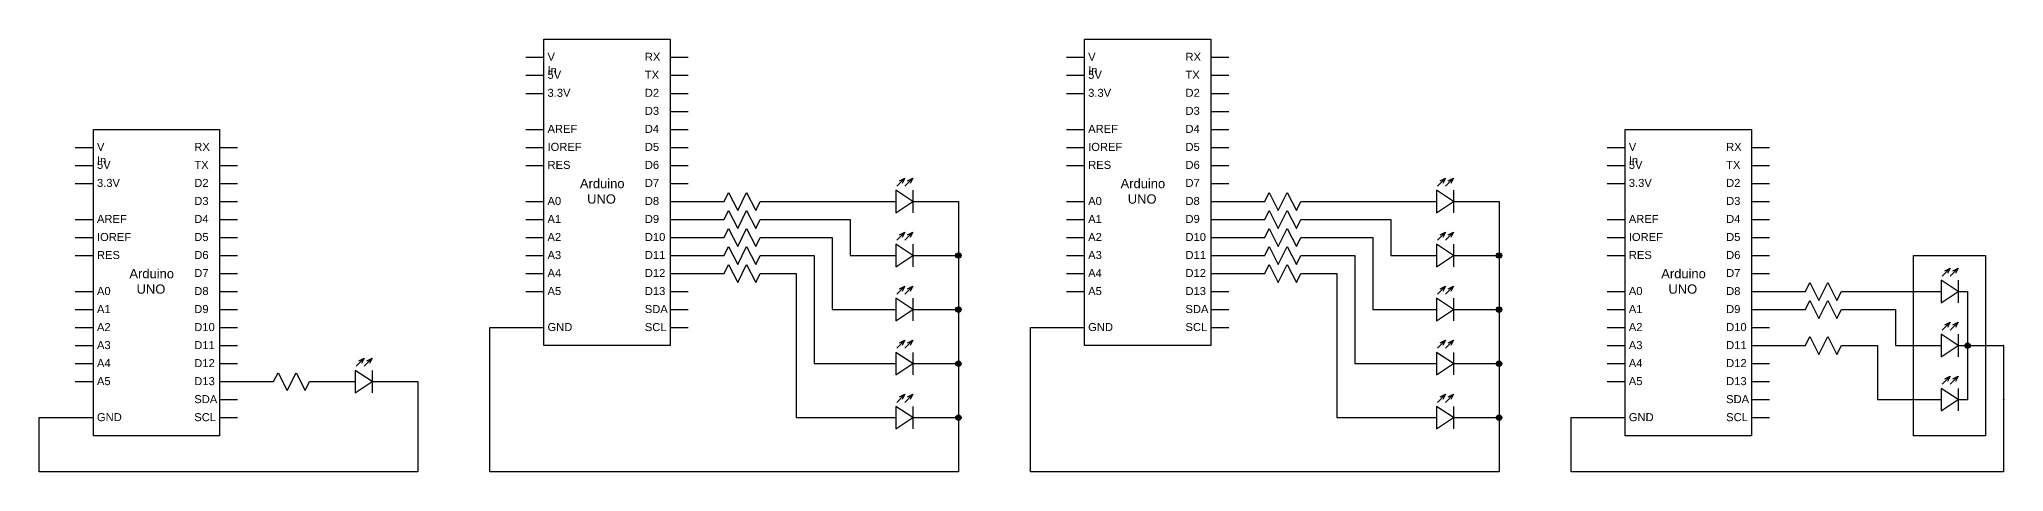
# Model space of a CAD drawing. Header units: millimetres. Extents: x 50 to 4100, y 48 to 290.
# Drawn here: x 50 to 1140, y 50 to 290 of the extents above; entities that cross this region are included whole.
import ezdxf
from ezdxf.enums import TextEntityAlignment as Align

# ---------------------------------------------------------------- set-up
doc = ezdxf.new("R2010")
doc.units = ezdxf.units.MM
doc.layers.add('SYMS', color=7, linetype='Continuous')
doc.layers.add('WIRES', color=7, linetype='Continuous')
doc.styles.get("Standard").update_dxf_attribs({"font": 'arial.ttf'})
doc.styles.add('WD', font='romans.shx')

# ---------------------------------------------------------------- blocks, each defined once
blk = doc.blocks.new('HRE1')
for p, q in [((-0.125, 0), (-0.094, 0.062)), ((-0.094, 0.062), (-0.031, -0.062)), ((-0.031, -0.062), (0.031, 0.062)), ((0.031, 0.062), (0.094, -0.062)), ((0.094, -0.062), (0.125, 0))]:
    blk.add_line(p, q)
at = {"style": 'WD'}
for tag, width, p in [('INST', 0.7, (0, 0.888)), ('LOC', 0.7, (0, 0.719)), ('DESC1', 0.7, (0, 0.562)), ('DESC2', 0.7, (0, 0.406)), ('RATING1', 0.9, (0.006, 0.094))]:
    blk.add_attdef(tag, text='', height=0.125, dxfattribs=dict(at, width=width)).set_placement(p, align=Align.CENTER)
blk.add_attdef('TAG1', text='', height=0.125, dxfattribs=at).set_placement((0, 0.25), align=Align.CENTER)
for tag, p, height, flags in [('FAMILY', (0.205, 0.152), 0.01, 9), ('X4TERM01', (-0.125, 0), 0.0125, 1), ('X1TERM02', (0.125, 0), 0.0125, 1)]:
    blk.add_attdef(tag, p, '', height=height, dxfattribs=dict(at, flags=flags))
at = {"linetype": 'Continuous', "style": 'WD', "flags": 9}
for tag, p in [('ASSYCODE', (0.219, 0.062)), ('MFG', (0.228, 0.089)), ('CAT', (0.23, 0.108))]:
    blk.add_attdef(tag, text='', height=0.01, dxfattribs=at).set_placement(p, align=Align.CENTER)
at = {"linetype": 'Continuous', "style": 'WD', "flags": 8}
blk.add_attdef('TERM01', text='', height=0.125, dxfattribs=at).set_placement((-0.219, -0.031), align=Align.TOP_RIGHT)
blk.add_attdef('TERM02', text='', height=0.125, dxfattribs=at).set_placement((0.219, -0.031), align=Align.TOP_LEFT)
at = {"style": 'WD', "width": 0.9}
blk.add_attdef('RATING2', text='', height=0.125, dxfattribs=at).set_placement((0.006, -0.188), align=Align.TOP_CENTER)
blk = doc.blocks.new('HDI1')
for p, q in [((0.047, 0), (-0.047, 0.062)), ((-0.047, 0.062), (-0.047, -0.062)), ((-0.047, -0.062), (0.047, 0)), ((0.047, 0.062), (0.047, -0.062))]:
    blk.add_line(p, q)
at = {"style": 'WD'}
for tag, width, p in [('INST', 0.7, (0, 0.888)), ('LOC', 0.7, (0, 0.719)), ('DESC1', 0.7, (0, 0.562)), ('DESC2', 0.7, (0, 0.406)), ('RATING1', 0.9, (0.006, 0.094))]:
    blk.add_attdef(tag, text='', height=0.125, dxfattribs=dict(at, width=width)).set_placement(p, align=Align.CENTER)
blk.add_attdef('TAG1', text='', height=0.125, dxfattribs=at).set_placement((0, 0.25), align=Align.CENTER)
for tag, p, height, flags in [('FAMILY', (0.205, 0.152), 0.01, 9), ('WDBLKNAM', (0.205, 0.133), 0.01, 9), ('X4TERM01', (-0.047, 0), 0.0125, 1), ('X1TERM02', (0.047, 0), 0.0125, 1)]:
    blk.add_attdef(tag, p, '', height=height, dxfattribs=dict(at, flags=flags))
at = {"linetype": 'Continuous', "style": 'WD', "flags": 9}
for tag, p in [('CAT', (0.23, 0.108)), ('ASSYCODE', (0.219, 0.062)), ('MFG', (0.228, 0.089))]:
    blk.add_attdef(tag, text='', height=0.01, dxfattribs=at).set_placement(p, align=Align.CENTER)
at = {"linetype": 'Continuous', "style": 'WD', "flags": 8}
blk.add_attdef('TERM01', text='', height=0.125, dxfattribs=at).set_placement((-0.125, -0.031), align=Align.TOP_RIGHT)
blk.add_attdef('TERM02', text='', height=0.125, dxfattribs=at).set_placement((0.109, -0.031), align=Align.TOP_LEFT)
at = {"style": 'WD', "width": 0.9}
blk.add_attdef('RATING2', text='', height=0.125, dxfattribs=at).set_placement((0.006, -0.188), align=Align.TOP_CENTER)
blk = doc.blocks.new('HA1X1')
for p, q in [((-0.09375, 0.03125), (0, 0)), ((0, 0), (-0.09375, -0.03125))]:
    blk.add_line(p, q)
at = {"style": 'WD', "flags": 1}
blk.add_attdef('X4TERM01', (0, 0), '', height=0.01, dxfattribs=at)
at = {"style": 'WD', "width": 0.9}
blk.add_attdef('DESC1', (0.1, 0.0406), '', height=0.125, dxfattribs=at)
blk.add_attdef('DESC2', text='', height=0.125, dxfattribs=at).set_placement((0.1, -0.025), align=Align.TOP_LEFT)
blk = doc.blocks.new('WDDOT')
for radius in [0.03, 0.0187, 0.00929]:
    blk.add_circle((0, 0), radius)

msp = doc.modelspace()

# ---------------------------------------------------------------- linework, layer by layer
for points in [[(330, 290), (400, 290), (400, 120), (330, 120)], [(630, 290), (700, 290), (700, 120), (630, 120)], [(80, 240), (150, 240), (150, 70), (80, 70)], [(930, 240), (1000, 240), (1000, 70), (930, 70)], [(1090, 170), (1130, 170), (1130, 70), (1090, 70)]]:
    msp.add_lwpolyline(points, close=True)
at = {"layer": 'WIRES'}
for p, q in [((320, 280), (330, 280)), ((400, 280), (410, 280)), ((620, 280), (630, 280)), ((700, 280), (710, 280)), ((320, 270), (330, 270)), ((400, 270), (410, 270)), ((620, 270), (630, 270)), ((700, 270), (710, 270)), ((320, 260), (330, 260)), ((400, 260), (410, 260)), ((620, 260), (630, 260)), ((700, 260), (710, 260)), ((320, 240), (330, 240)), ((400, 250), (410, 250)), ((400, 240), (410, 240)), ((620, 240), (630, 240)), ((700, 250), (710, 250)), ((700, 240), (710, 240)), ((70, 230), (80, 230)), ((150, 230), (160, 230)), ((320, 230), (330, 230)), ((400, 230), (410, 230)), ((620, 230), (630, 230)), ((700, 230), (710, 230)), ((920, 230), (930, 230)), ((1000, 230), (1010, 230)), ((70, 220), (80, 220)), ((150, 220), (160, 220)), ((320, 220), (330, 220)), ((400, 220), (410, 220)), ((620, 220), (630, 220)), ((700, 220), (710, 220)), ((920, 220), (930, 220)), ((1000, 220), (1010, 220)), ((70, 210), (80, 210)), ((150, 210), (160, 210)), ((400, 210), (410, 210)), ((530.3, 213), (525.9, 208.5)), ((534.8, 213), (530.3, 208.5)), ((700, 210), (710, 210)), ((830.3, 213), (825.9, 208.5)), ((834.8, 213), (830.3, 208.5)), ((920, 210), (930, 210)), ((1000, 210), (1010, 210)), ((150, 200), (160, 200)), ((320, 200), (330, 200)), ((400, 200), (410, 200)), ((410, 200), (430, 200)), ((450, 200), (525.3, 200)), ((534.7, 200), (560, 200)), ((560, 200), (560, 50)), ((620, 200), (630, 200)), ((700, 200), (710, 200)), ((710, 200), (730, 200)), ((750, 200), (825.3, 200)), ((834.7, 200), (860, 200)), ((860, 200), (860, 50)), ((1000, 200), (1010, 200)), ((70, 190), (80, 190)), ((150, 190), (160, 190)), ((320, 190), (330, 190)), ((400, 190), (410, 190)), ((410, 190), (430, 190)), ((450, 190), (500, 190)), ((500, 190), (500, 170)), ((620, 190), (630, 190)), ((700, 190), (710, 190)), ((710, 190), (730, 190)), ((750, 190), (800, 190)), ((800, 190), (800, 170)), ((920, 190), (930, 190)), ((1000, 190), (1010, 190)), ((70, 180), (80, 180)), ((150, 180), (160, 180)), ((320, 180), (330, 180)), ((400, 180), (410, 180)), ((410, 180), (430, 180)), ((450, 180), (490, 180)), ((490, 180), (490, 140)), ((530.3, 183), (525.9, 178.5)), ((534.8, 183), (530.3, 178.5)), ((620, 180), (630, 180)), ((700, 180), (710, 180)), ((710, 180), (730, 180)), ((750, 180), (790, 180)), ((790, 180), (790, 140)), ((830.3, 183), (825.9, 178.5)), ((834.8, 183), (830.3, 178.5)), ((920, 180), (930, 180)), ((1000, 180), (1010, 180)), ((70, 170), (80, 170)), ((150, 170), (160, 170)), ((320, 170), (330, 170)), ((400, 170), (410, 170)), ((410, 170), (430, 170)), ((450, 170), (480, 170)), ((480, 170), (480, 110)), ((500, 170), (525.3, 170)), ((534.7, 170), (560, 170)), ((620, 170), (630, 170)), ((700, 170), (710, 170)), ((710, 170), (730, 170)), ((750, 170), (780, 170)), ((780, 170), (780, 110)), ((800, 170), (825.3, 170)), ((834.7, 170), (860, 170)), ((920, 170), (930, 170)), ((1000, 170), (1010, 170)), ((150, 160), (160, 160)), ((320, 160), (330, 160)), ((400, 160), (410, 160)), ((410, 160), (430, 160)), ((450, 160), (470, 160)), ((470, 160), (470, 80)), ((530.3, 153), (525.9, 148.5)), ((534.8, 153), (530.3, 148.5)), ((620, 160), (630, 160)), ((700, 160), (710, 160)), ((710, 160), (730, 160)), ((750, 160), (770, 160)), ((770, 160), (770, 80)), ((830.3, 153), (825.9, 148.5)), ((834.8, 153), (830.3, 148.5)), ((1000, 160), (1010, 160)), ((1110.3, 163), (1105.9, 158.5)), ((1114.8, 163), (1110.3, 158.5)), ((70, 150), (80, 150)), ((150, 150), (160, 150)), ((320, 150), (330, 150)), ((400, 150), (410, 150)), ((620, 150), (630, 150)), ((700, 150), (710, 150)), ((920, 150), (930, 150)), ((1000, 150), (1010, 150)), ((1010, 150), (1030, 150)), ((1050, 150), (1105.3, 150)), ((1114.7, 150), (1120, 150)), ((1120, 150), (1120, 120)), ((70, 140), (80, 140)), ((150, 140), (160, 140)), ((400, 140), (410, 140)), ((490, 140), (525.3, 140)), ((534.7, 140), (560, 140)), ((700, 140), (710, 140)), ((790, 140), (825.3, 140)), ((834.7, 140), (860, 140)), ((920, 140), (930, 140)), ((1000, 140), (1010, 140)), ((1010, 140), (1030, 140)), ((1050, 140), (1080, 140)), ((1080, 140), (1080, 120)), ((1110.3, 133), (1105.9, 128.5)), ((1114.8, 133), (1110.3, 128.5)), ((70, 130), (80, 130)), ((70, 120), (80, 120)), ((150, 130), (160, 130)), ((150, 120), (160, 120)), ((300, 50), (300, 130)), ((300, 130), (320, 130)), ((320, 130), (330, 130)), ((400, 130), (410, 130)), ((530.3, 123), (525.9, 118.5)), ((534.8, 123), (530.3, 118.5)), ((600, 50), (600, 130)), ((600, 130), (620, 130)), ((620, 130), (630, 130)), ((700, 130), (710, 130)), ((830.3, 123), (825.9, 118.5)), ((834.8, 123), (830.3, 118.5)), ((920, 130), (930, 130)), ((920, 120), (930, 120)), ((1000, 130), (1010, 130)), ((1000, 120), (1010, 120)), ((1010, 120), (1030, 120)), ((1050, 120), (1070, 120)), ((1070, 120), (1070, 90)), ((1080, 120), (1105.3, 120)), ((1114.7, 120), (1140, 120)), ((1120, 120), (1120, 90)), ((1140, 120), (1140, 50)), ((70, 110), (80, 110)), ((150, 110), (160, 110)), ((230.3, 113), (225.9, 108.5)), ((234.8, 113), (230.3, 108.5)), ((480, 110), (525.3, 110)), ((534.7, 110), (560, 110)), ((780, 110), (825.3, 110)), ((834.7, 110), (860, 110)), ((920, 110), (930, 110)), ((1000, 110), (1010, 110)), ((70, 100), (80, 100)), ((150, 100), (160, 100)), ((160, 100), (180, 100)), ((200, 100), (225.3, 100)), ((234.7, 100), (260, 100)), ((260, 100), (260, 50)), ((920, 100), (930, 100)), ((1000, 100), (1010, 100)), ((1110.3, 103), (1105.9, 98.5)), ((1114.8, 103), (1110.3, 98.5)), ((150, 90), (160, 90)), ((530.3, 93), (525.9, 88.5)), ((534.8, 93), (530.3, 88.5)), ((830.3, 93), (825.9, 88.5)), ((834.8, 93), (830.3, 88.5)), ((1000, 90), (1010, 90)), ((1070, 90), (1105.3, 90)), ((1114.7, 90), (1120, 90)), ((1140, 90), (1140, 90)), ((50, 50), (50, 80)), ((50, 80), (70, 80)), ((70, 80), (80, 80)), ((150, 80), (160, 80)), ((470, 80), (525.3, 80)), ((534.7, 80), (560, 80)), ((770, 80), (825.3, 80)), ((834.7, 80), (860, 80)), ((900, 50), (900, 80)), ((900, 80), (920, 80)), ((920, 80), (930, 80)), ((1000, 80), (1010, 80)), ((260, 50), (50, 50)), ((560, 50), (300, 50)), ((860, 50), (600, 50)), ((1140, 50), (900, 50))]:
    msp.add_line(p, q, dxfattribs=at)

# ---------------------------------------------------------------- block references
at = {"layer": 'SYMS', "xscale": 33.63388869738418, "yscale": 33.63388869738418, "zscale": 33.63388869738418, "rotation": 44.9999999999999}
for p in [(530.3, 213), (534.8, 213), (830.3, 213), (834.8, 213), (530.3, 183), (534.8, 183), (830.3, 183), (834.8, 183), (1110.3, 163), (1114.8, 163), (530.3, 153), (534.8, 153), (830.3, 153), (834.8, 153), (1110.3, 133), (1114.8, 133), (530.3, 123), (534.8, 123), (830.3, 123), (834.8, 123), (230.3, 113), (234.8, 113), (1110.3, 103), (1114.8, 103), (530.3, 93), (534.8, 93), (830.3, 93), (834.8, 93)]:
    msp.add_blockref('HA1X1', p, dxfattribs=at)
at = {"layer": 'SYMS'}
for name, p, xscale, yscale, zscale in [('HRE1', (440, 200), 80.00000000000007, 80.00000000000007, 80.00000000000007), ('HDI1', (530, 200), 100.9016660921525, 100.9016660921525, 100.9016660921525), ('HRE1', (740, 200), 80.00000000000007, 80.00000000000007, 80.00000000000007), ('HDI1', (830, 200), 100.9016660921525, 100.9016660921525, 100.9016660921525), ('HRE1', (440, 190), 80.00000000000007, 80.00000000000007, 80.00000000000007), ('HRE1', (740, 190), 80.00000000000007, 80.00000000000007, 80.00000000000007), ('HRE1', (440, 180), 80.00000000000007, 80.00000000000007, 80.00000000000007), ('HRE1', (440, 170), 80.00000000000007, 80.00000000000007, 80.00000000000007), ('HDI1', (530, 170), 100.9016660921525, 100.9016660921525, 100.9016660921525), ('HRE1', (740, 180), 80.00000000000007, 80.00000000000007, 80.00000000000007), ('HRE1', (740, 170), 80.00000000000007, 80.00000000000007, 80.00000000000007), ('HDI1', (830, 170), 100.9016660921525, 100.9016660921525, 100.9016660921525), ('HRE1', (440, 160), 80.00000000000007, 80.00000000000007, 80.00000000000007), ('WDDOT', (560, 170), 49.99999999966651, 49.99999999966651, 49.99999999966651), ('HRE1', (740, 160), 80.00000000000007, 80.00000000000007, 80.00000000000007), ('WDDOT', (860, 170), 49.99999999966651, 49.99999999966651, 49.99999999966651), ('HRE1', (1040, 150), 80.00000000000007, 80.00000000000007, 80.00000000000007), ('HDI1', (1110, 150), 100.9016660921525, 100.9016660921525, 100.9016660921525), ('HDI1', (530, 140), 100.9016660921525, 100.9016660921525, 100.9016660921525), ('HDI1', (830, 140), 100.9016660921525, 100.9016660921525, 100.9016660921525), ('HRE1', (1040, 140), 80.00000000000007, 80.00000000000007, 80.00000000000007), ('WDDOT', (560, 140), 49.99999999966651, 49.99999999966651, 49.99999999966651), ('WDDOT', (860, 140), 49.99999999966651, 49.99999999966651, 49.99999999966651), ('HRE1', (1040, 120), 80.00000000000007, 80.00000000000007, 80.00000000000007), ('HDI1', (1110, 120), 100.9016660921525, 100.9016660921525, 100.9016660921525), ('WDDOT', (1120, 120), 49.9999999999981, 49.9999999999981, 49.9999999999981), ('HDI1', (530, 110), 100.9016660921525, 100.9016660921525, 100.9016660921525), ('WDDOT', (560, 110), 49.99999999966651, 49.99999999966651, 49.99999999966651), ('HDI1', (830, 110), 100.9016660921525, 100.9016660921525, 100.9016660921525), ('WDDOT', (860, 110), 49.99999999966651, 49.99999999966651, 49.99999999966651), ('HRE1', (190, 100), 80.00000000000007, 80.00000000000007, 80.00000000000007), ('HDI1', (230, 100), 100.9016660921525, 100.9016660921525, 100.9016660921525), ('HDI1', (1110, 90), 100.9016660921525, 100.9016660921525, 100.9016660921525), ('HDI1', (530, 80), 100.9016660921525, 100.9016660921525, 100.9016660921525), ('WDDOT', (560, 80), 49.99999999966651, 49.99999999966651, 49.99999999966651), ('HDI1', (830, 80), 100.9016660921525, 100.9016660921525, 100.9016660921525), ('WDDOT', (860, 80), 49.99999999966651, 49.99999999966651, 49.99999999966651)]:
    msp.add_blockref(name, p, dxfattribs=dict(at, xscale=xscale, yscale=yscale, zscale=zscale))
for p in [(560, 170), (860, 170), (1120, 150), (560, 140), (860, 140), (1140, 120), (560, 110), (860, 110), (1120, 90), (1140, 90), (560, 80), (860, 80)]:
    msp.add_blockref('WDDOT', p, dxfattribs=at)

# ---------------------------------------------------------------- texts
at = {"attachment_point": 1}
for s, width, gutter_width, heights, insert, char_height in [('V In', 10.161, 22.2, [4.24], (332, 282.5), 4.44), ('RX', 10.161, 22.2, [4.24], (386, 282.5), 4.44), ('V In', 10.161, 22.2, [4.24], (632, 282.5), 4.44), ('RX', 10.161, 22.2, [4.24], (686, 282.5), 4.44), ('5V', 10.161, 22.2, [4.24], (332, 272.5), 4.44), ('3.3V', 10.161, 22.2, [4.24], (332, 262.5), 4.44), ('TX', 10.161, 22.2, [4.24], (386, 272.5), 4.44), ('D2', 10.161, 22.2, [4.24], (386, 262.5), 4.44), ('5V', 10.161, 22.2, [4.24], (632, 272.5), 4.44), ('3.3V', 10.161, 22.2, [4.24], (632, 262.5), 4.44), ('TX', 10.161, 22.2, [4.24], (686, 272.5), 4.44), ('D2', 10.161, 22.2, [4.24], (686, 262.5), 4.44), ('D3', 10.161, 22.2, [4.24], (386, 252.5), 4.44), ('D3', 10.161, 22.2, [4.24], (686, 252.5), 4.44), ('AREF', 10.161, 22.2, [4.24], (332, 242.5), 4.44), ('D4', 10.161, 22.2, [4.24], (386, 242.5), 4.44), ('AREF', 10.161, 22.2, [4.24], (632, 242.5), 4.44), ('D4', 10.161, 22.2, [4.24], (686, 242.5), 4.44), ('V In', 10.161, 22.2, [4.24], (82, 232.5), 4.44), ('RX', 10.161, 22.2, [4.24], (136, 232.5), 4.44), ('IOREF', 10.161, 22.2, [4.24], (332, 232.5), 4.44), ('D5', 10.161, 22.2, [4.24], (386, 232.5), 4.44), ('IOREF', 10.161, 22.2, [4.24], (632, 232.5), 4.44), ('D5', 10.161, 22.2, [4.24], (686, 232.5), 4.44), ('V In', 10.161, 22.2, [4.24], (932, 232.5), 4.44), ('RX', 10.161, 22.2, [4.24], (986, 232.5), 4.44), ('5V', 10.161, 22.2, [4.24], (82, 222.5), 4.44), ('TX', 10.161, 22.2, [4.24], (136, 222.5), 4.44), ('RES', 10.161, 22.2, [4.24], (332, 222.5), 4.44), ('D6', 10.161, 22.2, [4.24], (386, 222.5), 4.44), ('RES', 10.161, 22.2, [4.24], (632, 222.5), 4.44), ('D6', 10.161, 22.2, [4.24], (686, 222.5), 4.44), ('5V', 10.161, 22.2, [4.24], (932, 222.5), 4.44), ('TX', 10.161, 22.2, [4.24], (986, 222.5), 4.44), ('3.3V', 10.161, 22.2, [4.24], (82, 212.5), 4.44), ('D2', 10.161, 22.2, [4.24], (136, 212.5), 4.44), ('Arduino\\P  UNO', 71.769, 25.7, [0], (350, 212.5), 5.14), ('D7', 10.161, 22.2, [4.24], (386, 212.5), 4.44), ('Arduino\\P  UNO', 71.769, 25.7, [0], (650, 212.5), 5.14), ('D7', 10.161, 22.2, [4.24], (686, 212.5), 4.44), ('3.3V', 10.161, 22.2, [4.24], (932, 212.5), 4.44), ('D2', 10.161, 22.2, [4.24], (986, 212.5), 4.44), ('D3', 10.161, 22.2, [4.24], (136, 202.5), 4.44), ('A0', 10.161, 22.2, [4.24], (332, 202.5), 4.44), ('D8', 10.161, 22.2, [4.24], (386, 202.5), 4.44), ('A0', 10.161, 22.2, [4.24], (632, 202.5), 4.44), ('D8', 10.161, 22.2, [4.24], (686, 202.5), 4.44), ('D3', 10.161, 22.2, [4.24], (986, 202.5), 4.44), ('AREF', 10.161, 22.2, [4.24], (82, 192.5), 4.44), ('D4', 10.161, 22.2, [4.24], (136, 192.5), 4.44), ('A1', 10.161, 22.2, [4.24], (332, 192.5), 4.44), ('D9', 10.161, 22.2, [4.24], (386, 192.5), 4.44), ('A1', 10.161, 22.2, [4.24], (632, 192.5), 4.44), ('D9', 10.161, 22.2, [4.24], (686, 192.5), 4.44), ('AREF', 10.161, 22.2, [4.24], (932, 192.5), 4.44), ('D4', 10.161, 22.2, [4.24], (986, 192.5), 4.44), ('IOREF', 10.161, 22.2, [4.24], (82, 182.5), 4.44), ('D5', 10.161, 22.2, [4.24], (136, 182.5), 4.44), ('A2', 10.161, 22.2, [4.24], (332, 182.5), 4.44), ('D10', 9.847, 22.2, [4.24], (386, 182.5), 4.44), ('A2', 10.161, 22.2, [4.24], (632, 182.5), 4.44), ('D10', 9.847, 22.2, [4.24], (686, 182.5), 4.44), ('IOREF', 10.161, 22.2, [4.24], (932, 182.5), 4.44), ('D5', 10.161, 22.2, [4.24], (986, 182.5), 4.44), ('RES', 10.161, 22.2, [4.24], (82, 172.5), 4.44), ('D6', 10.161, 22.2, [4.24], (136, 172.5), 4.44), ('A3', 10.161, 22.2, [4.24], (332, 172.5), 4.44), ('D11', 9.847, 22.2, [4.24], (386, 172.5), 4.44), ('A3', 10.161, 22.2, [4.24], (632, 172.5), 4.44), ('D11', 9.847, 22.2, [4.24], (686, 172.5), 4.44), ('RES', 10.161, 22.2, [4.24], (932, 172.5), 4.44), ('D6', 10.161, 22.2, [4.24], (986, 172.5), 4.44), ('Arduino\\P  UNO', 71.769, 25.7, [0], (100, 162.5), 5.14), ('D7', 10.161, 22.2, [4.24], (136, 162.5), 4.44), ('A4', 10.161, 22.2, [4.24], (332, 162.5), 4.44), ('D12', 10.161, 22.2, [4.24], (386, 162.5), 4.44), ('A4', 10.161, 22.2, [4.24], (632, 162.5), 4.44), ('D12', 10.161, 22.2, [4.24], (686, 162.5), 4.44), ('Arduino\\P  UNO', 71.769, 25.7, [0], (950, 162.5), 5.14), ('D7', 10.161, 22.2, [4.24], (986, 162.5), 4.44), ('A0', 10.161, 22.2, [4.24], (82, 152.5), 4.44), ('A1', 10.161, 22.2, [4.24], (82, 142.5), 4.44), ('D8', 10.161, 22.2, [4.24], (136, 152.5), 4.44), ('D9', 10.161, 22.2, [4.24], (136, 142.5), 4.44), ('A5', 10.161, 22.2, [4.24], (332, 152.5), 4.44), ('SDA', 10.161, 22.2, [4.24], (386, 142.5), 4.44), ('D13', 10.161, 22.2, [4.24], (386, 152.5), 4.44), ('A5', 10.161, 22.2, [4.24], (632, 152.5), 4.44), ('SDA', 10.161, 22.2, [4.24], (686, 142.5), 4.44), ('D13', 10.161, 22.2, [4.24], (686, 152.5), 4.44), ('A0', 10.161, 22.2, [4.24], (932, 152.5), 4.44), ('A1', 10.161, 22.2, [4.24], (932, 142.5), 4.44), ('D8', 10.161, 22.2, [4.24], (986, 152.5), 4.44), ('D9', 10.161, 22.2, [4.24], (986, 142.5), 4.44), ('A2', 10.161, 22.2, [4.24], (82, 132.5), 4.44), ('D10', 9.847, 22.2, [4.24], (136, 132.5), 4.44), ('GND', 10.161, 22.2, [4.24], (332, 132.5), 4.44), ('SCL', 10.161, 22.2, [4.24], (386, 132.5), 4.44), ('GND', 10.161, 22.2, [4.24], (632, 132.5), 4.44), ('SCL', 10.161, 22.2, [4.24], (686, 132.5), 4.44), ('A2', 10.161, 22.2, [4.24], (932, 132.5), 4.44), ('D10', 9.847, 22.2, [4.24], (986, 132.5), 4.44), ('A3', 10.161, 22.2, [4.24], (82, 122.5), 4.44), ('D11', 9.847, 22.2, [4.24], (136, 122.5), 4.44), ('A3', 10.161, 22.2, [4.24], (932, 122.5), 4.44), ('D11', 9.847, 22.2, [4.24], (986, 122.5), 4.44), ('A4', 10.161, 22.2, [4.24], (82, 112.5), 4.44), ('D12', 10.161, 22.2, [4.24], (136, 112.5), 4.44), ('A4', 10.161, 22.2, [4.24], (932, 112.5), 4.44), ('D12', 10.161, 22.2, [4.24], (986, 112.5), 4.44), ('A5', 10.161, 22.2, [4.24], (82, 102.5), 4.44), ('D13', 10.161, 22.2, [4.24], (136, 102.5), 4.44), ('A5', 10.161, 22.2, [4.24], (932, 102.5), 4.44), ('D13', 10.161, 22.2, [4.24], (986, 102.5), 4.44), ('SDA', 10.161, 22.2, [4.24], (136, 92.5), 4.44), ('SDA', 10.161, 22.2, [4.24], (986, 92.5), 4.44), ('GND', 10.161, 22.2, [4.24], (82, 82.5), 4.44), ('SCL', 10.161, 22.2, [4.24], (136, 82.5), 4.44), ('GND', 10.161, 22.2, [4.24], (932, 82.5), 4.44), ('SCL', 10.161, 22.2, [4.24], (986, 82.5), 4.44)]:
    msp.add_mtext_dynamic_manual_height_columns(s, width=width, gutter_width=gutter_width, heights=heights, dxfattribs=dict(at, insert=insert, char_height=char_height))

doc.saveas('drawing.dxf')
